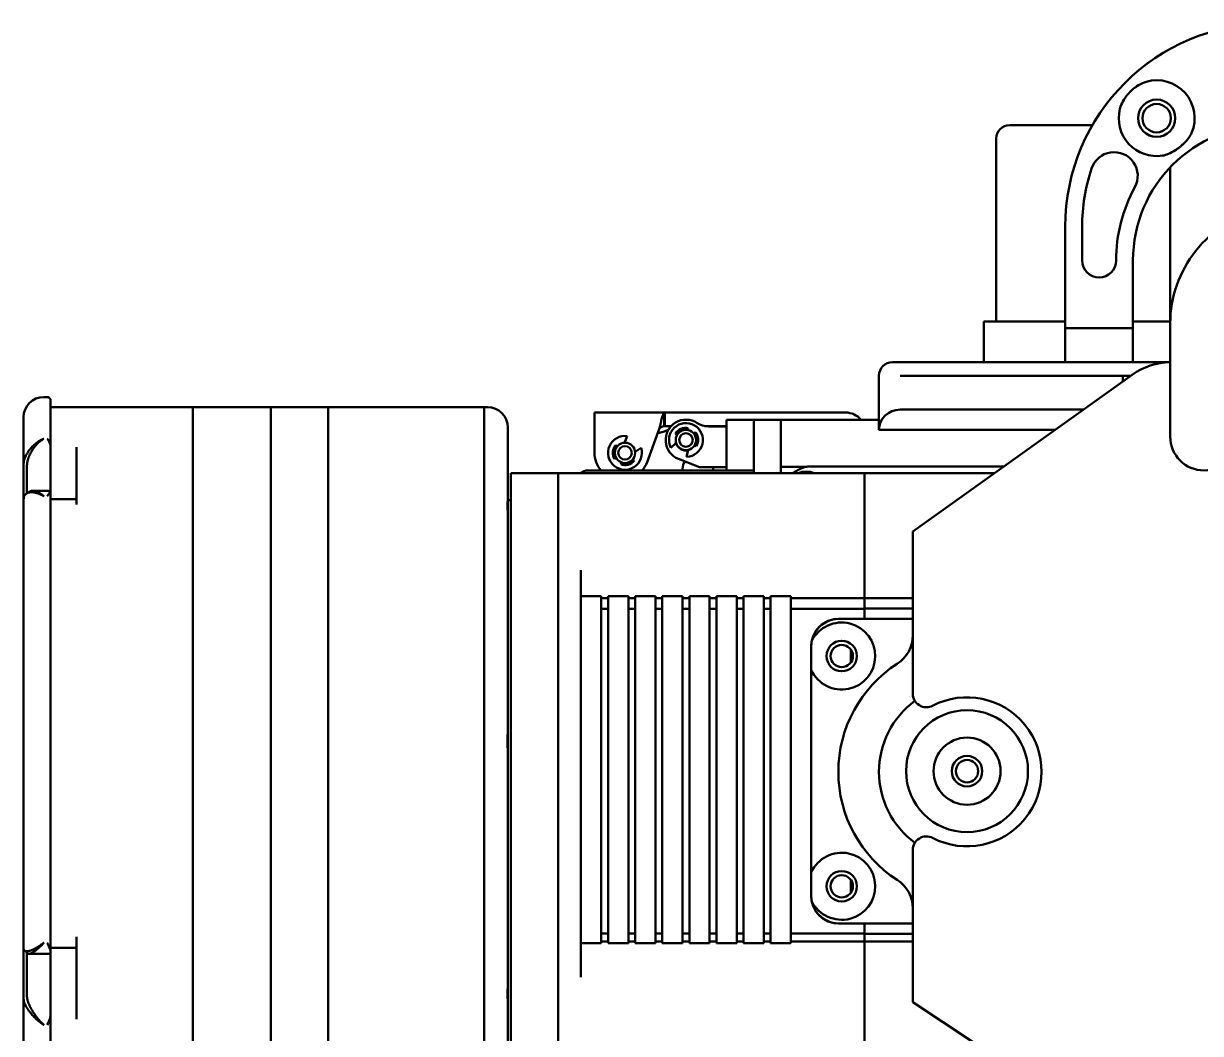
# Model space of a CAD drawing. Header units: millimetres. Extents: x 36 to 3196, y 27 to 5967.
# Drawn here: x 519 to 692.8, y 2383.1 to 2532.2 of the extents above; entities that cross this region are included whole.
import ezdxf

# ---------------------------------------------------------------- set-up
doc = ezdxf.new("R2010")
doc.units = ezdxf.units.MM
doc.layers.add('외형선(ISO)', color=7, linetype='Continuous', lineweight=50)

msp = doc.modelspace()

# ---------------------------------------------------------------- linework, layer by layer
at = {"layer": '외형선(ISO)'}
for p, q in [((667.008, 2517.2438), (664.6457, 2517.2438)), ((667.008, 2517.2438), (676.865, 2517.2438)), ((662.6457, 2488.2438), (662.6457, 2515.2438)), ((688.3457, 2488.2438), (688.3457, 2511.0188)), ((672.8457, 2487.2438), (672.8457, 2502.2438)), ((675.3457, 2502.2438), (675.3457, 2497.2438)), ((682.8457, 2497.2438), (682.8457, 2487.2438)), ((666.4438, 2488.2438), (660.8457, 2488.2438)), ((660.8457, 2482.2438), (660.8457, 2488.2438)), ((669.9079, 2488.2438), (666.4438, 2488.2438)), ((672.8457, 2488.2438), (669.9079, 2488.2438)), ((672.8457, 2482.2438), (672.8457, 2487.2438)), ((672.8457, 2487.2438), (673.8457, 2487.2438)), ((681.8457, 2487.2438), (673.8457, 2487.2438)), ((681.8457, 2487.2438), (682.8457, 2487.2438)), ((685.495, 2488.2438), (682.8457, 2488.2438)), ((682.8457, 2487.2438), (682.8457, 2482.2438)), ((688.3474, 2488.2438), (685.495, 2488.2438)), ((688.3457, 2476.5379), (688.3457, 2488.0085)), ((647.3457, 2482.2438), (677.0232, 2482.2438)), ((677.0232, 2482.2438), (686.7675, 2482.2438)), ((686.7675, 2482.2438), (688.3457, 2482.2438)), ((645.3457, 2480.2438), (645.3457, 2472.2438)), ((675.6608, 2480.2438), (648.493, 2480.2438)), ((682.738, 2480.3811), (650.3457, 2457.2438)), ((675.6608, 2480.2438), (682.5457, 2480.2438)), ((681.3457, 2479.3867), (681.3457, 2480.2438)), ((522.0457, 2477.0938), (522.5457, 2477.0938)), ((523.0457, 2476.5938), (523.0457, 2469.6933)), ((688.3457, 2476.5379), (688.3457, 2471.2438)), ((544.0457, 2475.5938), (523.0457, 2475.5938)), ((544.0457, 2371.6931), (544.0457, 2475.5938)), ((555.5457, 2475.5938), (544.0457, 2475.5938)), ((544.0457, 2371.6931), (544.0457, 2475.5938)), ((555.5457, 2371.6931), (555.5457, 2475.5938)), ((564.0457, 2475.5938), (555.5457, 2475.5938)), ((555.5457, 2371.6931), (555.5457, 2475.5938)), ((564.0457, 2371.6931), (564.0457, 2475.5938)), ((587.0457, 2475.5938), (564.0457, 2475.5938)), ((564.0457, 2371.6931), (564.0457, 2475.5938)), ((587.0457, 2475.5938), (587.0457, 2368.0938)), ((587.0457, 2475.5938), (587.5457, 2475.5938)), ((587.0457, 2475.5938), (587.0457, 2368.0938)), ((613.7214, 2474.8018), (603.3457, 2474.8018)), ((603.3457, 2474.8018), (603.3457, 2472.5018)), ((613.6241, 2474.7621), (613.6241, 2472.7966)), ((613.7214, 2474.8018), (617.8457, 2474.8018)), ((613.7214, 2473.7003), (613.7214, 2474.8018)), ((617.8457, 2474.8018), (640.4043, 2474.8018)), ((648.572, 2475.2438), (651.2178, 2475.2438)), ((651.2178, 2475.2438), (675.5457, 2475.2438)), ((519.0457, 2474.0938), (519.0457, 2467.0742)), ((613.7214, 2472.8018), (613.7214, 2473.7003)), ((613.7214, 2472.8018), (614.6629, 2472.8018)), ((619.5755, 2472.8018), (622.8457, 2472.8018)), ((620.1623, 2472.7438), (622.8457, 2472.7438)), ((622.8457, 2471.2438), (622.8457, 2473.7438)), ((622.8457, 2473.7438), (626.8457, 2473.7438)), ((626.8457, 2473.7438), (626.8457, 2467.7438)), ((626.8457, 2473.7438), (630.8457, 2473.7438)), ((630.8457, 2466.7938), (630.8457, 2473.7438)), ((630.8457, 2473.7438), (635.8457, 2473.7438)), ((645.3457, 2473.7438), (635.8457, 2473.7438)), ((590.5457, 2472.5938), (590.5457, 2461.7918)), ((603.3457, 2472.5018), (603.3457, 2468.8438)), ((607.7666, 2470.3417), (608.1798, 2471.3214)), ((611.0983, 2467.4588), (612.9596, 2472.5018)), ((615.5483, 2471.4966), (615.2888, 2471.6472)), ((617.1784, 2472.5128), (617.0965, 2472.2227)), ((618.0052, 2471.6955), (618.2164, 2471.9106)), ((622.8457, 2471.2438), (622.8457, 2466.2438)), ((645.3457, 2472.2438), (671.3457, 2472.2438)), ((523.0457, 2469.6933), (523.0457, 2466.553)), ((526.8457, 2461.2), (526.8457, 2469.7048)), ((606.4702, 2470.0048), (606.6994, 2469.8113)), ((610.232, 2469.5893), (609.3356, 2469.0175)), ((614.626, 2469.5937), (615.4089, 2470.313)), ((617.1848, 2469.2826), (616.9488, 2468.2459)), ((618.4026, 2469.8405), (618.1431, 2469.991)), ((606.5381, 2468.1089), (606.2926, 2467.9339)), ((608.992, 2467.8763), (609.2213, 2467.6828)), ((615.7557, 2467.9488), (618.8457, 2466.7438)), ((626.8457, 2467.7438), (626.8457, 2465.8438)), ((519.0457, 2467.0742), (519.0457, 2466.8398)), ((519.0457, 2466.8398), (519.0457, 2464.5634)), ((519.5457, 2466.8343), (519.5457, 2466.553)), ((519.5457, 2464.2766), (519.5457, 2466.553)), ((523.0457, 2466.553), (523.0457, 2464.2766)), ((590.9957, 2465.8438), (590.9957, 2446.2212)), ((590.9957, 2465.8438), (597.9957, 2465.8438)), ((597.9957, 2465.8438), (597.9957, 2446.2212)), ((597.9957, 2465.8438), (643.1957, 2465.8438)), ((597.9957, 2446.2212), (597.9957, 2465.8438)), ((626.8457, 2466.2438), (602.3457, 2466.2438)), ((607.2096, 2467.1599), (607.3409, 2467.4313)), ((616.3457, 2466.2438), (616.3457, 2466.5012)), ((618.8457, 2466.7438), (622.8457, 2466.7438)), ((620.8457, 2466.2438), (620.8457, 2466.7438)), ((630.8457, 2466.7938), (630.8457, 2465.8438)), ((634.737, 2466.7938), (630.8457, 2466.7938)), ((663.7857, 2466.8438), (635.3675, 2466.8438)), ((643.1957, 2465.8438), (643.1957, 2451.5105)), ((643.1957, 2465.8438), (662.3857, 2465.8438)), ((643.1957, 2451.5105), (643.1957, 2465.8438)), ((519.0457, 2464.5634), (519.0457, 2461.8946)), ((519.5457, 2464.2766), (519.5457, 2462.8719)), ((523.0457, 2464.2766), (523.0457, 2465.3127)), ((523.0457, 2463.2436), (523.0457, 2464.2766)), ((523.0457, 2464.2766), (523.0457, 2463.2436)), ((519.4995, 2462.8416), (519.9234, 2463.1193)), ((520.3796, 2463.2436), (523.0457, 2463.2436)), ((523.0457, 2463.2436), (523.0457, 2463.2126)), ((523.0457, 2463.2126), (523.0457, 2395.2358)), ((519.0457, 2461.8946), (519.0457, 2395.6852)), ((523.0457, 2462.0034), (526.8457, 2462.0034)), ((590.5457, 2461.8438), (590.9957, 2461.8438)), ((590.5457, 2461.7918), (590.5457, 2459.6057)), ((590.5457, 2459.6057), (590.5457, 2427.9585)), ((650.3457, 2454.786), (650.3457, 2457.2438)), ((650.3457, 2454.786), (650.3457, 2433.2764)), ((601.3457, 2451.5105), (601.3457, 2447.6658)), ((643.1957, 2451.5105), (643.1957, 2447.3896)), ((643.1957, 2447.3957), (643.1957, 2451.5105)), ((601.3457, 2431.1712), (601.3457, 2447.6658)), ((604.3457, 2447.6658), (601.3457, 2447.6658)), ((604.3457, 2447.6658), (604.3457, 2447.3957)), ((605.3457, 2447.3957), (604.3457, 2447.3957)), ((604.3457, 2447.3957), (604.3457, 2445.8388)), ((605.3457, 2447.3957), (605.3457, 2447.6658)), ((608.3457, 2447.6658), (605.3457, 2447.6658)), ((605.3457, 2445.8388), (605.3457, 2447.3957)), ((608.3457, 2447.6658), (608.3457, 2447.3957)), ((609.3457, 2447.3957), (608.3457, 2447.3957)), ((608.3457, 2447.3957), (608.3457, 2445.8388)), ((609.3457, 2447.3957), (609.3457, 2447.6658)), ((612.3457, 2447.6658), (609.3457, 2447.6658)), ((609.3457, 2445.8388), (609.3457, 2447.3957)), ((612.3457, 2447.6658), (612.3457, 2447.3957)), ((613.3457, 2447.3957), (612.3457, 2447.3957)), ((612.3457, 2447.3957), (612.3457, 2445.8388)), ((613.3457, 2447.3957), (613.3457, 2447.6658)), ((616.3457, 2447.6658), (613.3457, 2447.6658)), ((613.3457, 2445.8388), (613.3457, 2447.3957)), ((616.3457, 2447.6658), (616.3457, 2447.3957)), ((617.3457, 2447.3957), (616.3457, 2447.3957)), ((616.3457, 2447.3957), (616.3457, 2445.8388)), ((617.3457, 2447.3957), (617.3457, 2447.6658)), ((620.3457, 2447.6658), (617.3457, 2447.6658)), ((617.3457, 2445.8388), (617.3457, 2447.3957)), ((620.3457, 2447.6658), (620.3457, 2447.3957)), ((621.3457, 2447.3957), (620.3457, 2447.3957)), ((620.3457, 2447.3957), (620.3457, 2445.8388)), ((621.3457, 2447.3957), (621.3457, 2447.6658)), ((624.3457, 2447.6658), (621.3457, 2447.6658)), ((621.3457, 2445.8388), (621.3457, 2447.3957)), ((624.3457, 2447.6658), (624.3457, 2447.3957)), ((625.3457, 2447.3957), (624.3457, 2447.3957)), ((624.3457, 2447.3957), (624.3457, 2445.8388)), ((625.3457, 2447.3957), (625.3457, 2447.6658)), ((628.3457, 2447.6658), (625.3457, 2447.6658)), ((625.3457, 2445.8388), (625.3457, 2447.3957)), ((628.3457, 2447.6658), (628.3457, 2447.3957)), ((628.3457, 2447.3957), (628.3457, 2445.8388)), ((629.3457, 2447.3957), (628.3457, 2447.3957)), ((629.3457, 2447.3957), (629.3457, 2447.6658)), ((632.3457, 2447.6658), (629.3457, 2447.6658)), ((629.3457, 2445.8388), (629.3457, 2447.3957)), ((632.3457, 2447.6658), (632.3457, 2447.3957)), ((632.3457, 2447.3957), (632.3457, 2445.8388)), ((643.1957, 2447.3957), (632.3457, 2447.3957)), ((643.1957, 2447.3896), (643.1957, 2445.8438)), ((643.1957, 2447.3896), (650.3457, 2447.3896)), ((590.9957, 2446.2212), (590.9957, 2435.6472)), ((597.9957, 2446.2212), (597.9957, 2435.6472)), ((597.9957, 2435.6472), (597.9957, 2446.2212)), ((605.3457, 2445.8388), (604.3457, 2445.8388)), ((604.3457, 2445.8388), (604.3457, 2397.8488)), ((605.3457, 2397.8488), (605.3457, 2445.8388)), ((609.3457, 2445.8388), (608.3457, 2445.8388)), ((608.3457, 2445.8388), (608.3457, 2397.8488)), ((609.3457, 2397.8488), (609.3457, 2445.8388)), ((613.3457, 2445.8388), (612.3457, 2445.8388)), ((612.3457, 2445.8388), (612.3457, 2397.8488)), ((613.3457, 2397.8488), (613.3457, 2445.8388)), ((617.3457, 2445.8388), (616.3457, 2445.8388)), ((616.3457, 2445.8388), (616.3457, 2397.8488)), ((617.3457, 2397.8488), (617.3457, 2445.8388)), ((621.3457, 2445.8388), (620.3457, 2445.8388)), ((620.3457, 2445.8388), (620.3457, 2397.8488)), ((621.3457, 2397.8488), (621.3457, 2445.8388)), ((625.3457, 2445.8388), (624.3457, 2445.8388)), ((624.3457, 2445.8388), (624.3457, 2397.8488)), ((625.3457, 2397.8488), (625.3457, 2445.8388)), ((628.3457, 2445.8388), (628.3457, 2397.8488)), ((629.3457, 2445.8388), (628.3457, 2445.8388)), ((629.3457, 2397.8488), (629.3457, 2445.8388)), ((632.3457, 2445.8388), (632.3457, 2397.8488)), ((643.1957, 2445.8388), (632.3457, 2445.8388)), ((650.3457, 2445.8438), (643.1957, 2445.8438)), ((643.1957, 2445.8438), (643.1957, 2444.3438)), ((643.1957, 2444.3438), (643.1957, 2445.8388)), ((639.3457, 2444.3438), (639.4457, 2444.3438)), ((650.3457, 2444.3438), (639.4457, 2444.3438)), ((635.3457, 2440.2438), (635.3457, 2440.3438)), ((641.1957, 2439.7925), (641.1957, 2437.8951)), ((635.3457, 2436.7817), (635.3457, 2406.906)), ((590.9957, 2435.6472), (590.9957, 2405.6274)), ((597.9957, 2435.6472), (597.9957, 2405.6274)), ((597.9957, 2405.6274), (597.9957, 2435.6472)), ((601.3457, 2412.5164), (601.3457, 2431.1712)), ((590.5457, 2427.9585), (590.5457, 2424.5705)), ((590.5457, 2424.5705), (590.5457, 2390.5433)), ((601.3457, 2396.4466), (601.3457, 2412.5164)), ((650.3457, 2410.2112), (650.3457, 2390.1425)), ((590.9957, 2405.6274), (590.9957, 2394.4343)), ((597.9957, 2405.6274), (597.9957, 2394.4343)), ((597.9957, 2394.4343), (597.9957, 2405.6274)), ((641.1957, 2405.7925), (641.1957, 2403.8951)), ((635.3457, 2403.3438), (635.3457, 2403.4438)), ((639.4457, 2399.3438), (639.3457, 2399.3438)), ((639.4457, 2399.3438), (650.3457, 2399.3438)), ((643.1957, 2399.3438), (643.1957, 2397.8438)), ((643.1957, 2397.8488), (643.1957, 2399.3438)), ((526.8457, 2385.2357), (526.8457, 2397.3818)), ((601.3457, 2396.4466), (601.3457, 2391.407)), ((601.3457, 2396.4466), (604.3457, 2396.4466)), ((605.3457, 2397.8488), (604.3457, 2397.8488)), ((604.3457, 2396.7091), (604.3457, 2397.8488)), ((605.3457, 2396.7091), (604.3457, 2396.7091)), ((604.3457, 2396.7091), (604.3457, 2396.4466)), ((605.3457, 2397.8488), (605.3457, 2396.7091)), ((605.3457, 2396.4466), (605.3457, 2396.7091)), ((605.3457, 2396.4466), (608.3457, 2396.4466)), ((609.3457, 2397.8488), (608.3457, 2397.8488)), ((608.3457, 2396.7091), (608.3457, 2397.8488)), ((609.3457, 2396.7091), (608.3457, 2396.7091)), ((608.3457, 2396.7091), (608.3457, 2396.4466)), ((609.3457, 2397.8488), (609.3457, 2396.7091)), ((609.3457, 2396.4466), (609.3457, 2396.7091)), ((609.3457, 2396.4466), (612.3457, 2396.4466)), ((613.3457, 2397.8488), (612.3457, 2397.8488)), ((612.3457, 2396.7091), (612.3457, 2397.8488)), ((613.3457, 2396.7091), (612.3457, 2396.7091)), ((612.3457, 2396.7091), (612.3457, 2396.4466)), ((613.3457, 2397.8488), (613.3457, 2396.7091)), ((613.3457, 2396.4466), (613.3457, 2396.7091)), ((613.3457, 2396.4466), (616.3457, 2396.4466)), ((617.3457, 2397.8488), (616.3457, 2397.8488)), ((616.3457, 2396.7091), (616.3457, 2397.8488)), ((617.3457, 2396.7091), (616.3457, 2396.7091)), ((616.3457, 2396.7091), (616.3457, 2396.4466)), ((617.3457, 2397.8488), (617.3457, 2396.7091)), ((617.3457, 2396.4466), (617.3457, 2396.7091)), ((617.3457, 2396.4466), (620.3457, 2396.4466)), ((621.3457, 2397.8488), (620.3457, 2397.8488)), ((620.3457, 2396.7091), (620.3457, 2397.8488)), ((621.3457, 2396.7091), (620.3457, 2396.7091)), ((620.3457, 2396.7091), (620.3457, 2396.4466)), ((621.3457, 2397.8488), (621.3457, 2396.7091)), ((621.3457, 2396.4466), (621.3457, 2396.7091)), ((621.3457, 2396.4466), (624.3457, 2396.4466)), ((625.3457, 2397.8488), (624.3457, 2397.8488)), ((624.3457, 2396.7091), (624.3457, 2397.8488)), ((625.3457, 2396.7091), (624.3457, 2396.7091)), ((624.3457, 2396.7091), (624.3457, 2396.4466)), ((625.3457, 2397.8488), (625.3457, 2396.7091)), ((625.3457, 2396.4466), (625.3457, 2396.7091)), ((625.3457, 2396.4466), (628.3457, 2396.4466)), ((629.3457, 2397.8488), (628.3457, 2397.8488)), ((628.3457, 2396.7091), (628.3457, 2397.8488)), ((629.3457, 2396.7091), (628.3457, 2396.7091)), ((628.3457, 2396.7091), (628.3457, 2396.4466)), ((629.3457, 2397.8488), (629.3457, 2396.7091)), ((629.3457, 2396.4466), (629.3457, 2396.7091)), ((629.3457, 2396.4466), (632.3457, 2396.4466)), ((643.1957, 2397.8488), (632.3457, 2397.8488)), ((632.3457, 2396.7091), (632.3457, 2397.8488)), ((643.1957, 2396.7091), (632.3457, 2396.7091)), ((632.3457, 2396.7091), (632.3457, 2396.4466)), ((650.3457, 2397.8438), (643.1957, 2397.8438)), ((643.1957, 2396.7106), (643.1957, 2397.8438)), ((643.1957, 2396.7106), (650.3457, 2396.7106)), ((643.1957, 2396.7106), (643.1957, 2391.407)), ((643.1957, 2391.407), (643.1957, 2396.7091)), ((519.0457, 2395.6852), (519.0457, 2390.0524)), ((519.5457, 2395.0352), (519.5457, 2390.462)), ((519.8487, 2394.8787), (523.0457, 2394.8787)), ((523.0457, 2395.7471), (526.8457, 2395.7471)), ((523.0457, 2395.2358), (523.0457, 2394.8787)), ((523.0457, 2390.462), (523.0457, 2394.8787)), ((523.0457, 2394.8787), (523.0457, 2390.462)), ((590.9957, 2394.4343), (590.9957, 2375.3438)), ((597.9957, 2394.4343), (597.9957, 2375.3438)), ((597.9957, 2375.3438), (597.9957, 2394.4343)), ((643.1957, 2391.407), (643.1957, 2375.3438)), ((643.1957, 2375.3438), (643.1957, 2391.407)), ((519.0457, 2390.0524), (519.0457, 2388.4584)), ((519.5457, 2388.868), (519.5457, 2390.462)), ((523.0457, 2389.7364), (523.0457, 2390.462)), ((523.0457, 2390.462), (523.0457, 2388.868)), ((590.5457, 2390.5433), (590.5457, 2387.938)), ((650.3457, 2387.7438), (650.3457, 2390.1425)), ((519.0457, 2388.4584), (519.0457, 2388.2879)), ((519.0457, 2388.2879), (519.0457, 2369.5938)), ((519.5457, 2388.868), (519.5457, 2388.6634)), ((523.0457, 2388.868), (523.0457, 2385.9804)), ((590.5457, 2387.938), (590.5457, 2371.4635)), ((650.3457, 2387.7438), (684.8355, 2364.906)), ((523.0457, 2385.9804), (523.0457, 2367.0938))]:
    msp.add_line(p, q, dxfattribs=at)
for centre, radius in [((686.3457, 2518.2672), 2.75), ((686.3457, 2518.2672), 2.1), ((616.8457, 2470.7438), 1.5), ((616.8457, 2470.7438), 1), ((607.8457, 2468.8438), 1.5), ((607.8457, 2468.8438), 1), ((639.8457, 2438.8438), 2.25), ((639.8457, 2438.8438), 1.65), ((658.3457, 2421.8438), 9), ((658.3457, 2421.8438), 4.95), ((658.3457, 2421.8438), 2.25), ((658.3457, 2421.8438), 1.65), ((639.8457, 2404.8438), 2.25), ((639.8457, 2404.8438), 1.65)]:
    msp.add_circle(centre, radius, dxfattribs=at)
for centre, radius, start, end in [((702.8457, 2502.2438), 30, 90, 180), ((686.3457, 2518.2672), 5.6, 337.204499, 106.085927), ((686.3457, 2518.2672), 5.6, 165.593112, 279.047912), ((664.6457, 2515.2438), 2, 90, 180), ((702.8457, 2497.2438), 20, 90, 180), ((680.0477, 2509.7438), 3.5, 331.264346, 161.790043), ((702.8457, 2502.2438), 27.5, 161.790043, 180), ((702.8457, 2497.2438), 22.5, 151.264346, 180), ((677.8457, 2497.2438), 2.5, 180, 0), ((647.3457, 2480.2438), 2, 90, 180), ((688.5504, 2472.2438), 10, 91.172643, 125.537678), ((522.0457, 2474.0938), 3, 90, 180), ((522.5457, 2476.5938), 0.5, 0, 90), ((587.5457, 2472.5938), 3, 0, 90), ((640.4043, 2471.8018), 3, 40.34173, 90), ((616.8457, 2470.7438), 3, 56.44269, 248.695466), ((616.8457, 2470.7438), 2.5, 272.362935, 207.390398), ((620.1623, 2475.7438), 3, 236.44269, 270), ((607.8457, 2468.8438), 2.5, 82.321188, 17.348651), ((610.5209, 2481.5256), 10, 282.509538, 291.890421), ((616.8457, 2470.7438), 1.8, 79.347887, 149.876666), ((616.8457, 2470.7438), 1.55, 80.176663, 149.876666), ((616.8457, 2470.7438), 1.55, 329.876666, 39.576669), ((616.8457, 2470.7438), 1.8, 329.876666, 40.405446), ((693.3457, 2471.2438), 5, 180, 0), ((607.8457, 2468.8438), 1.8, 139.834919, 210.363699), ((616.8457, 2470.7438), 1.55, 197.583337, 282.169995), ((607.3457, 2468.8438), 4, 180, 220.541602), ((607.8457, 2468.8438), 1.8, 249.30614, 319.834919), ((607.3457, 2468.8438), 4, 319.458398, 339.740947), ((618.3457, 2466.5012), 2, 146.932643, 180), ((602.3457, 2464.7438), 1.5, 90, 132.833428), ((658.3457, 2421.8438), 51, 119.268238, 120.373786), ((634.5957, 2462.98), 3.1, 67.488738, 112.511262), ((635.3675, 2462.8438), 4, 90, 119.268238), ((639.3457, 2440.3438), 4, 90, 180), ((639.8457, 2438.8438), 4.95, 204.619977, 153.044479), ((639.4457, 2440.2438), 4.1, 90, 168.122974), ((645.3457, 2441.9181), 5, 302.797168, 0), ((658.3457, 2421.7438), 19, 122.797168, 237.202832), ((652.3457, 2433.2764), 2, 180, 297.486426), ((658.3457, 2421.7438), 11, 242.513574, 117.486426), ((658.3457, 2421.7438), 13, 126.309878, 233.690122), ((652.3457, 2410.2112), 2, 62.513574, 180), ((639.8457, 2404.8438), 4.95, 206.955521, 155.380023), ((645.3457, 2401.5696), 5, 0, 57.202832), ((639.3457, 2403.3438), 4, 180, 270), ((639.4457, 2403.4438), 4.1, 191.877026, 270)]:
    msp.add_arc(centre, radius, start, end, dxfattribs=at)
msp.add_ellipse((648.5699, 2472.2438), major_axis=(3.2242, 0), ratio=0.93046217, start_param=1.59466139, end_param=3.14159265, dxfattribs=at)
for points, knots in [([(684.7941, 2523.648), (684.4296, 2523.5429), (684.0364, 2523.37), (683.3698, 2522.9641), (683.1142, 2522.7787), (682.7756, 2522.4941), (682.6796, 2522.4085), (682.5238, 2522.2613), (682.4626, 2522.2012), (682.3953, 2522.1325), (682.388, 2522.1251), (682.3808, 2522.1176), (682.3225, 2522.0576), (682.2653, 2521.9965), (682.1297, 2521.8459), (682.0524, 2521.7554), (681.799, 2521.4419), (681.634, 2521.2085), (681.2973, 2520.652), (681.1343, 2520.3171), (680.9792, 2519.8664), (680.9479, 2519.7622), (680.9218, 2519.6605)], [2.160294275, 2.160294275, 2.160294275, 2.160294275, 2.301452818, 2.301452818, 2.395867445, 2.395867445, 2.434481865, 2.434481865, 2.460230842, 2.460230842, 2.463338228, 2.463338228, 2.463338228, 2.48843637, 2.48843637, 2.524054029, 2.524054029, 2.609134129, 2.609134129, 2.718925373, 2.718925373, 2.752877934, 2.752877934, 2.752877934, 2.752877934]), ([(687.2264, 2512.7369), (687.4939, 2512.7795), (687.7827, 2512.8655), (688.4167, 2513.1304), (688.7634, 2513.3162), (689.231, 2513.6207), (689.3433, 2513.698), (689.52, 2513.826), (689.5857, 2513.8751), (689.7075, 2513.9689), (689.7638, 2514.0134), (689.8886, 2514.1146), (689.9569, 2514.1717), (690.1501, 2514.3386), (690.2727, 2514.4511), (690.6279, 2514.7989), (690.8511, 2515.0475), (691.2471, 2515.5802), (691.4022, 2515.8449), (691.5083, 2516.0976)], [0.498211464, 0.498211464, 0.498211464, 0.498211464, 0.605128071, 0.605128071, 0.721520675, 0.721520675, 0.759143634, 0.759143634, 0.781861943, 0.781861943, 0.801793626, 0.801793626, 0.82660251, 0.82660251, 0.873118135, 0.873118135, 0.96624478, 0.96624478, 1.062617087, 1.062617087, 1.062617087, 1.062617087]), ([(688.3457, 2488.0085), (688.3457, 2489.9075), (688.6741, 2491.8054), (689.9471, 2495.4187), (690.8991, 2497.1299), (693.3307, 2500.2182), (694.8228, 2501.5852), (698.1601, 2503.8212), (700.005, 2504.6909), (703.8765, 2505.8812), (705.9032, 2506.2021), (708.0723, 2506.2425), (708.209, 2506.2438), (708.3457, 2506.2438)], [3.14159265, 3.14159265, 3.14159265, 3.14159265, 3.44299174, 3.44299174, 3.74878345, 3.74878345, 4.06294272, 4.06294272, 4.37710199, 4.37710199, 4.69126125, 4.69126125, 4.71238898, 4.71238898, 4.71238898, 4.71238898]), ([(613.6241, 2474.7621), (613.5687, 2474.713), (613.5134, 2474.6183), (613.4026, 2474.349), (613.3472, 2474.1744), (613.2365, 2473.7658), (613.1811, 2473.5319), (613.0704, 2473.0326), (613.015, 2472.7672), (612.9596, 2472.5018)], [0, 0, 0, 0, 0.25, 0.25, 0.5, 0.5, 0.75, 0.75, 1, 1, 1, 1]), ([(613.7214, 2474.8018), (613.7051, 2474.8018), (613.689, 2474.7984), (613.6565, 2474.7852), (613.6404, 2474.7753), (613.6241, 2474.7621)], [-0.0439714955, -0.0439714955, -0.0439714955, -0.0439714955, -0.0219857478, -0.0219857478, 0, 0, 0, 0]), ([(613.6241, 2472.7966), (613.5825, 2472.7918), (613.5411, 2472.7837), (613.4579, 2472.7613), (613.4165, 2472.7471), (613.3472, 2472.719), (613.3196, 2472.7066), (613.2642, 2472.68), (613.2365, 2472.6657), (613.1672, 2472.6281), (613.1258, 2472.6039), (613.0426, 2472.5537), (613.0012, 2472.5278), (612.9596, 2472.5018)], [-0.0784586426, -0.0784586426, -0.0784586426, -0.0784586426, -0.0637445786, -0.0637445786, -0.0490308899, -0.0490308899, -0.0392293308, -0.0392293308, -0.0294277704, -0.0294277704, -0.0147140729, -0.0147140729, 0, 0, 0, 0]), ([(522.0457, 2470.9395), (522.0353, 2470.9354), (522.0246, 2470.9312), (522.0141, 2470.9269), (522.0035, 2470.9226), (521.9929, 2470.9183), (521.9824, 2470.9139), (521.9612, 2470.9051), (521.9401, 2470.8962), (521.919, 2470.887), (521.8769, 2470.8688), (521.8348, 2470.8497), (521.7928, 2470.8298), (521.7088, 2470.7901), (521.6251, 2470.7472), (521.5417, 2470.7012), (521.4584, 2470.6553), (521.3754, 2470.6061), (521.2926, 2470.5538), (521.2513, 2470.5276), (521.21, 2470.5006), (521.1688, 2470.4728), (521.1276, 2470.445), (521.0865, 2470.4163), (521.0455, 2470.3868), (521.0044, 2470.3573), (520.9635, 2470.327), (520.9229, 2470.296), (520.8824, 2470.265), (520.8421, 2470.2333), (520.8021, 2470.2008), (520.722, 2470.136), (520.6432, 2470.0682), (520.5655, 2469.9974), (520.4878, 2469.9266), (520.4113, 2469.8528), (520.336, 2469.7757), (520.2608, 2469.6986), (520.1868, 2469.6183), (520.1143, 2469.5345), (520.078, 2469.4926), (520.042, 2469.4497), (520.0065, 2469.406), (519.971, 2469.3622), (519.9361, 2469.3179), (519.9019, 2469.273), (519.8677, 2469.228), (519.8342, 2469.1824), (519.8013, 2469.1361), (519.7684, 2469.0898), (519.7362, 2469.0428), (519.7047, 2468.9951), (519.6732, 2468.9474), (519.6425, 2468.899), (519.6124, 2468.8499), (519.5824, 2468.8007), (519.5531, 2468.7509), (519.5246, 2468.7002), (519.4962, 2468.6495), (519.4685, 2468.598), (519.4417, 2468.5456), (519.4149, 2468.4933), (519.3891, 2468.4403), (519.3645, 2468.3872), (519.34, 2468.334), (519.3166, 2468.2804), (519.2945, 2468.2264), (519.2723, 2468.1725), (519.2514, 2468.1181), (519.2318, 2468.0634), (519.2122, 2468.0086), (519.1939, 2467.9535), (519.177, 2467.8979), (519.16, 2467.8424), (519.1444, 2467.7861), (519.1306, 2467.7303), (519.1167, 2467.6745), (519.1045, 2467.6189), (519.094, 2467.5637), (519.0834, 2467.5084), (519.0746, 2467.4535), (519.0674, 2467.3988), (519.0532, 2467.2894), (519.0457, 2467.1812), (519.0457, 2467.0742)], [-1, -1, -1, -1, -0.9921875, -0.9921875, -0.9921875, -0.984375, -0.984375, -0.984375, -0.96875, -0.96875, -0.96875, -0.9375, -0.9375, -0.9375, -0.875, -0.875, -0.875, -0.8125, -0.8125, -0.8125, -0.78125, -0.78125, -0.78125, -0.75, -0.75, -0.75, -0.71875, -0.71875, -0.71875, -0.6875, -0.6875, -0.6875, -0.625, -0.625, -0.625, -0.5625, -0.5625, -0.5625, -0.5, -0.5, -0.5, -0.46875, -0.46875, -0.46875, -0.4375, -0.4375, -0.4375, -0.40625, -0.40625, -0.40625, -0.375, -0.375, -0.375, -0.34375, -0.34375, -0.34375, -0.3125, -0.3125, -0.3125, -0.28125, -0.28125, -0.28125, -0.25, -0.25, -0.25, -0.21875, -0.21875, -0.21875, -0.1875, -0.1875, -0.1875, -0.15625, -0.15625, -0.15625, -0.125, -0.125, -0.125, -0.09375, -0.09375, -0.09375, -0.0625, -0.0625, -0.0625, 0, 0, 0, 0]), ([(519.5457, 2466.8343), (519.5457, 2466.9416), (519.5519, 2467.0506), (519.5638, 2467.1614), (519.5698, 2467.2168), (519.5771, 2467.2726), (519.5859, 2467.3288), (519.5947, 2467.3851), (519.6049, 2467.4417), (519.6164, 2467.4988), (519.628, 2467.5558), (519.641, 2467.6135), (519.6551, 2467.6706), (519.6692, 2467.7276), (519.6844, 2467.7844), (519.7008, 2467.8409), (519.7171, 2467.8974), (519.7346, 2467.9535), (519.753, 2468.0094), (519.7715, 2468.0652), (519.791, 2468.1208), (519.8114, 2468.1761), (519.8319, 2468.2314), (519.8533, 2468.2865), (519.8757, 2468.3411), (519.898, 2468.3958), (519.9211, 2468.4496), (519.9448, 2468.5026), (519.9685, 2468.5557), (519.9929, 2468.608), (520.018, 2468.6597), (520.043, 2468.7113), (520.0686, 2468.7622), (520.0949, 2468.8125), (520.1211, 2468.8628), (520.148, 2468.9124), (520.1754, 2468.9614), (520.2028, 2469.0104), (520.2307, 2469.0588), (520.2592, 2469.1065), (520.2877, 2469.1543), (520.3168, 2469.2014), (520.3464, 2469.248), (520.376, 2469.2946), (520.4059, 2469.3404), (520.4362, 2469.3853), (520.4966, 2469.4749), (520.5583, 2469.5612), (520.621, 2469.6442), (520.6837, 2469.7272), (520.7474, 2469.8071), (520.8122, 2469.884), (520.8769, 2469.9609), (520.9427, 2470.0349), (521.0093, 2470.106), (521.0427, 2470.1416), (521.0763, 2470.1765), (521.1101, 2470.2106), (521.1439, 2470.2447), (521.178, 2470.2783), (521.2122, 2470.3109), (521.2464, 2470.3436), (521.2806, 2470.3754), (521.315, 2470.4064), (521.3493, 2470.4374), (521.3837, 2470.4675), (521.4182, 2470.4969), (521.4871, 2470.5555), (521.5563, 2470.611), (521.6257, 2470.6633), (521.6952, 2470.7156), (521.7649, 2470.7648), (521.8349, 2470.8108), (521.8699, 2470.8339), (521.905, 2470.8561), (521.9401, 2470.8776), (521.9577, 2470.8883), (521.9753, 2470.8988), (521.9929, 2470.9092), (522.0017, 2470.9143), (522.0105, 2470.9194), (522.0193, 2470.9245), (522.0281, 2470.9296), (522.037, 2470.9346), (522.0457, 2470.9395)], [-1, -1, -1, -1, -0.9375, -0.9375, -0.9375, -0.90625, -0.90625, -0.90625, -0.875, -0.875, -0.875, -0.84375, -0.84375, -0.84375, -0.8125, -0.8125, -0.8125, -0.78125, -0.78125, -0.78125, -0.75, -0.75, -0.75, -0.71875, -0.71875, -0.71875, -0.6875, -0.6875, -0.6875, -0.65625, -0.65625, -0.65625, -0.625, -0.625, -0.625, -0.59375, -0.59375, -0.59375, -0.5625, -0.5625, -0.5625, -0.53125, -0.53125, -0.53125, -0.5, -0.5, -0.5, -0.4375, -0.4375, -0.4375, -0.375, -0.375, -0.375, -0.3125, -0.3125, -0.3125, -0.28125, -0.28125, -0.28125, -0.25, -0.25, -0.25, -0.21875, -0.21875, -0.21875, -0.1875, -0.1875, -0.1875, -0.125, -0.125, -0.125, -0.0625, -0.0625, -0.0625, -0.03125, -0.03125, -0.03125, -0.015625, -0.015625, -0.015625, -0.0078125, -0.0078125, -0.0078125, 0, 0, 0, 0]), ([(523.0457, 2469.6933), (523.0457, 2469.7881), (523.0356, 2469.8872), (522.9807, 2470.1667), (522.9172, 2470.3429), (522.7481, 2470.6769), (522.6482, 2470.8205), (522.5478, 2470.9371), (522.5468, 2470.9383), (522.5457, 2470.9395)], [0.620418883, 0.620418883, 0.620418883, 0.620418883, 0.667518907, 0.667518907, 0.75055806, 0.75055806, 0.83624971, 0.83624971, 0.837158655, 0.837158655, 0.837158655, 0.837158655]), ([(519.0457, 2461.8946), (519.0457, 2461.9867), (519.0532, 2462.0731), (519.0674, 2462.1544), (519.0746, 2462.195), (519.0834, 2462.2344), (519.094, 2462.2724), (519.1045, 2462.3104), (519.1167, 2462.3472), (519.1306, 2462.3827), (519.1444, 2462.4181), (519.16, 2462.4524), (519.177, 2462.4849), (519.1939, 2462.5173), (519.2122, 2462.5482), (519.2318, 2462.5774), (519.2514, 2462.6067), (519.2723, 2462.6344), (519.2945, 2462.6606), (519.3166, 2462.6869), (519.34, 2462.7116), (519.3645, 2462.7349), (519.3891, 2462.7583), (519.4149, 2462.7802), (519.4417, 2462.8007), (519.4685, 2462.8212), (519.4962, 2462.8401), (519.5246, 2462.8576), (519.5531, 2462.875), (519.5824, 2462.8911), (519.6124, 2462.9057), (519.6425, 2462.9204), (519.6732, 2462.9337), (519.7047, 2462.9457), (519.7362, 2462.9577), (519.7684, 2462.9684), (519.8013, 2462.9779), (519.8342, 2462.9874), (519.8677, 2462.9957), (519.9019, 2463.0028), (519.9361, 2463.0099), (519.971, 2463.0158), (520.0065, 2463.0205), (520.042, 2463.0253), (520.078, 2463.0289), (520.1143, 2463.0314), (520.1868, 2463.0363), (520.2608, 2463.0368), (520.336, 2463.0333), (520.4113, 2463.0298), (520.4878, 2463.0223), (520.5655, 2463.0111), (520.6432, 2462.9998), (520.722, 2462.9849), (520.8021, 2462.9663), (520.8421, 2462.9571), (520.8824, 2462.9469), (520.9229, 2462.9359), (520.9635, 2462.9248), (521.0044, 2462.9129), (521.0455, 2462.9002), (521.0865, 2462.8874), (521.1276, 2462.8739), (521.1688, 2462.8595), (521.21, 2462.8452), (521.2513, 2462.8301), (521.2926, 2462.8142), (521.3754, 2462.7824), (521.4584, 2462.7476), (521.5417, 2462.7099), (521.6251, 2462.6722), (521.7088, 2462.6315), (521.7928, 2462.5879), (521.8348, 2462.5661), (521.8769, 2462.5436), (521.919, 2462.5203), (521.9401, 2462.5087), (521.9612, 2462.4969), (521.9824, 2462.4849), (521.9929, 2462.4789), (522.0035, 2462.4728), (522.0141, 2462.4668), (522.0246, 2462.4607), (522.0353, 2462.4545), (522.0457, 2462.4484)], [-1, -1, -1, -1, -0.9375, -0.9375, -0.9375, -0.90625, -0.90625, -0.90625, -0.875, -0.875, -0.875, -0.84375, -0.84375, -0.84375, -0.8125, -0.8125, -0.8125, -0.78125, -0.78125, -0.78125, -0.75, -0.75, -0.75, -0.71875, -0.71875, -0.71875, -0.6875, -0.6875, -0.6875, -0.65625, -0.65625, -0.65625, -0.625, -0.625, -0.625, -0.59375, -0.59375, -0.59375, -0.5625, -0.5625, -0.5625, -0.53125, -0.53125, -0.53125, -0.5, -0.5, -0.5, -0.4375, -0.4375, -0.4375, -0.375, -0.375, -0.375, -0.3125, -0.3125, -0.3125, -0.28125, -0.28125, -0.28125, -0.25, -0.25, -0.25, -0.21875, -0.21875, -0.21875, -0.1875, -0.1875, -0.1875, -0.125, -0.125, -0.125, -0.0625, -0.0625, -0.0625, -0.03125, -0.03125, -0.03125, -0.015625, -0.015625, -0.015625, -0.0078125, -0.0078125, -0.0078125, 0, 0, 0, 0]), ([(522.0457, 2462.4484), (522.037, 2462.4557), (522.0281, 2462.463), (522.0193, 2462.4703), (522.0105, 2462.4775), (522.0017, 2462.4847), (521.9929, 2462.4919), (521.9753, 2462.5062), (521.9577, 2462.5203), (521.9401, 2462.5343), (521.905, 2462.5622), (521.8699, 2462.5893), (521.8349, 2462.6158), (521.7649, 2462.6686), (521.6952, 2462.7184), (521.6257, 2462.7653), (521.5563, 2462.8122), (521.4871, 2462.8561), (521.4182, 2462.8969), (521.3837, 2462.9173), (521.3493, 2462.9369), (521.315, 2462.9557), (521.2806, 2462.9745), (521.2464, 2462.9926), (521.2122, 2463.0098), (521.178, 2463.027), (521.1439, 2463.0434), (521.1101, 2463.0589), (521.0763, 2463.0743), (521.0427, 2463.0889), (521.0093, 2463.1025), (520.9427, 2463.1297), (520.8769, 2463.1532), (520.8122, 2463.1729), (520.7474, 2463.1926), (520.6837, 2463.2084), (520.621, 2463.2201), (520.5583, 2463.2318), (520.4966, 2463.2393), (520.4362, 2463.2422), (520.4059, 2463.2437), (520.376, 2463.244), (520.3464, 2463.2431), (520.3168, 2463.2422), (520.2877, 2463.2401), (520.2592, 2463.2367), (520.2307, 2463.2334), (520.2028, 2463.2288), (520.1754, 2463.2228), (520.148, 2463.2169), (520.1211, 2463.2097), (520.0949, 2463.2012), (520.0686, 2463.1926), (520.043, 2463.1827), (520.018, 2463.1713), (519.9929, 2463.1599), (519.9685, 2463.1471), (519.9448, 2463.1328), (519.9376, 2463.1284), (519.9305, 2463.124), (519.9234, 2463.1193)], [-1, -1, -1, -1, -0.9921875, -0.9921875, -0.9921875, -0.984375, -0.984375, -0.984375, -0.96875, -0.96875, -0.96875, -0.9375, -0.9375, -0.9375, -0.875, -0.875, -0.875, -0.8125, -0.8125, -0.8125, -0.78125, -0.78125, -0.78125, -0.75, -0.75, -0.75, -0.71875, -0.71875, -0.71875, -0.6875, -0.6875, -0.6875, -0.625, -0.625, -0.625, -0.5625, -0.5625, -0.5625, -0.5, -0.5, -0.5, -0.46875, -0.46875, -0.46875, -0.4375, -0.4375, -0.4375, -0.40625, -0.40625, -0.40625, -0.375, -0.375, -0.375, -0.34375, -0.34375, -0.34375, -0.3125, -0.3125, -0.3125, -0.303023022, -0.303023022, -0.303023022, -0.303023022]), ([(523.0457, 2463.2126), (523.0457, 2463.1858), (523.0151, 2463.1386), (522.8649, 2462.9313), (522.7119, 2462.7315), (522.5478, 2462.452), (522.5468, 2462.4502), (522.5457, 2462.4484)], [-0.213745231, -0.213745231, -0.213745231, -0.213745231, -0.132568287, -0.132568287, 0, 0, 0.000856776, 0.000856776, 0.000856776, 0.000856776]), ([(590.5457, 2459.6057), (590.5457, 2459.9214), (590.5305, 2460.2295), (590.5068, 2460.8116), (590.5005, 2461.07), (590.5114, 2461.4906), (590.5292, 2461.6433), (590.5432, 2461.758), (590.5457, 2461.7792), (590.5457, 2461.7918)], [-0.897920286, -0.897920286, -0.897920286, -0.897920286, -0.786696584, -0.786696584, -0.669803818, -0.669803818, -0.548309921, -0.548309921, -0.50547008, -0.50547008, -0.50547008, -0.50547008]), ([(635.4335, 2441.0876), (635.4124, 2440.9865), (635.3948, 2440.8847), (635.3575, 2440.6035), (635.3463, 2440.4233), (635.3457, 2440.2438)], [-0.229841854, -0.229841854, -0.229841854, -0.229841854, -0.1992093279, -0.1992093279, -0.1455497148, -0.1455497148, -0.1455497148, -0.1455497148]), ([(590.5457, 2424.5705), (590.5457, 2424.6937), (590.5428, 2424.8231), (590.5295, 2425.2503), (590.5155, 2425.5589), (590.5026, 2426.1538), (590.5023, 2426.4348), (590.5143, 2427.0137), (590.5279, 2427.3049), (590.5422, 2427.7089), (590.5457, 2427.8377), (590.5457, 2427.9585)], [-0.895644827, -0.895644827, -0.895644827, -0.895644827, -0.848916301, -0.848916301, -0.747481993, -0.747481993, -0.657032159, -0.657032159, -0.556432131, -0.556432131, -0.505511855, -0.505511855, -0.505511855, -0.505511855]), ([(635.3457, 2403.4438), (635.3463, 2403.2644), (635.3575, 2403.0841), (635.3948, 2402.8029), (635.4124, 2402.7011), (635.4335, 2402.6)], [-2.3940476809, -2.3940476809, -2.3940476809, -2.3940476809, -2.3403880678, -2.3403880678, -2.3097555417, -2.3097555417, -2.3097555417, -2.3097555417]), ([(522.0457, 2396.5027), (522.0353, 2396.4947), (522.0246, 2396.4866), (522.0141, 2396.4785), (522.0035, 2396.4705), (521.9929, 2396.4625), (521.9824, 2396.4545), (521.9612, 2396.4386), (521.9401, 2396.4228), (521.919, 2396.4071), (521.8769, 2396.3757), (521.8348, 2396.3447), (521.7928, 2396.3143), (521.7088, 2396.2535), (521.6251, 2396.1946), (521.5417, 2396.1377), (521.4584, 2396.0808), (521.3754, 2396.0259), (521.2926, 2395.973), (521.2513, 2395.9466), (521.21, 2395.9207), (521.1688, 2395.8953), (521.1276, 2395.8699), (521.0865, 2395.8451), (521.0455, 2395.8208), (521.0044, 2395.7965), (520.9635, 2395.7727), (520.9229, 2395.7497), (520.8824, 2395.7267), (520.8421, 2395.7043), (520.8021, 2395.6827), (520.722, 2395.6393), (520.6432, 2395.5987), (520.5655, 2395.561), (520.4878, 2395.5233), (520.4113, 2395.4884), (520.336, 2395.4566), (520.2608, 2395.4249), (520.1868, 2395.3962), (520.1143, 2395.3709), (520.078, 2395.3583), (520.042, 2395.3465), (520.0065, 2395.3357), (519.971, 2395.3248), (519.9361, 2395.315), (519.9019, 2395.3062), (519.8677, 2395.2973), (519.8342, 2395.2895), (519.8013, 2395.2828), (519.7684, 2395.276), (519.7362, 2395.2704), (519.7047, 2395.2658), (519.6732, 2395.2612), (519.6425, 2395.2578), (519.6124, 2395.2555), (519.5824, 2395.2532), (519.5531, 2395.2521), (519.5246, 2395.2522), (519.4962, 2395.2523), (519.4685, 2395.2537), (519.4417, 2395.2565), (519.4149, 2395.2592), (519.3891, 2395.2633), (519.3645, 2395.2688), (519.34, 2395.2742), (519.3166, 2395.2811), (519.2945, 2395.2894), (519.2723, 2395.2976), (519.2514, 2395.3073), (519.2318, 2395.3185), (519.2122, 2395.3297), (519.1939, 2395.3425), (519.177, 2395.3568), (519.16, 2395.3711), (519.1444, 2395.3871), (519.1306, 2395.4046), (519.1167, 2395.422), (519.1045, 2395.4409), (519.094, 2395.4613), (519.0834, 2395.4816), (519.0746, 2395.5035), (519.0674, 2395.5268), (519.0532, 2395.5735), (519.0457, 2395.6262), (519.0457, 2395.6852)], [-1, -1, -1, -1, -0.9921875, -0.9921875, -0.9921875, -0.984375, -0.984375, -0.984375, -0.96875, -0.96875, -0.96875, -0.9375, -0.9375, -0.9375, -0.875, -0.875, -0.875, -0.8125, -0.8125, -0.8125, -0.78125, -0.78125, -0.78125, -0.75, -0.75, -0.75, -0.71875, -0.71875, -0.71875, -0.6875, -0.6875, -0.6875, -0.625, -0.625, -0.625, -0.5625, -0.5625, -0.5625, -0.5, -0.5, -0.5, -0.46875, -0.46875, -0.46875, -0.4375, -0.4375, -0.4375, -0.40625, -0.40625, -0.40625, -0.375, -0.375, -0.375, -0.34375, -0.34375, -0.34375, -0.3125, -0.3125, -0.3125, -0.28125, -0.28125, -0.28125, -0.25, -0.25, -0.25, -0.21875, -0.21875, -0.21875, -0.1875, -0.1875, -0.1875, -0.15625, -0.15625, -0.15625, -0.125, -0.125, -0.125, -0.09375, -0.09375, -0.09375, -0.0625, -0.0625, -0.0625, 0, 0, 0, 0]), ([(519.6508, 2394.9436), (519.6522, 2394.9424), (519.6536, 2394.9411), (519.6551, 2394.9399), (519.6692, 2394.9282), (519.6844, 2394.9183), (519.7008, 2394.9101), (519.7171, 2394.9018), (519.7346, 2394.8953), (519.753, 2394.8903), (519.7715, 2394.8854), (519.791, 2394.8821), (519.8114, 2394.8803), (519.8319, 2394.8785), (519.8533, 2394.8782), (519.8757, 2394.8794), (519.898, 2394.8807), (519.9211, 2394.8834), (519.9448, 2394.8874), (519.9685, 2394.8915), (519.9929, 2394.8969), (520.018, 2394.9036), (520.043, 2394.9103), (520.0686, 2394.9183), (520.0949, 2394.9275), (520.1211, 2394.9366), (520.148, 2394.947), (520.1754, 2394.9586), (520.2028, 2394.9701), (520.2307, 2394.9828), (520.2592, 2394.9966), (520.2877, 2395.0104), (520.3168, 2395.0253), (520.3464, 2395.0413), (520.376, 2395.0573), (520.4059, 2395.0743), (520.4362, 2395.0922), (520.4966, 2395.128), (520.5583, 2395.1674), (520.621, 2395.21), (520.6837, 2395.2527), (520.7474, 2395.2986), (520.8122, 2395.3475), (520.8769, 2395.3964), (520.9427, 2395.4484), (521.0093, 2395.5033), (521.0427, 2395.5307), (521.0763, 2395.5589), (521.1101, 2395.5877), (521.1439, 2395.6166), (521.178, 2395.6462), (521.2122, 2395.6765), (521.2464, 2395.7067), (521.2806, 2395.7374), (521.315, 2395.7688), (521.3493, 2395.8001), (521.3837, 2395.8319), (521.4182, 2395.8643), (521.4871, 2395.9291), (521.5563, 2395.996), (521.6257, 2396.0649), (521.6952, 2396.1338), (521.7649, 2396.2048), (521.8349, 2396.2778), (521.8699, 2396.3142), (521.905, 2396.3513), (521.9401, 2396.3887), (521.9577, 2396.4075), (521.9753, 2396.4264), (521.9929, 2396.4454), (522.0017, 2396.4549), (522.0105, 2396.4644), (522.0193, 2396.474), (522.0281, 2396.4835), (522.037, 2396.4932), (522.0457, 2396.5027)], [-0.8469704, -0.8469704, -0.8469704, -0.8469704, -0.84375, -0.84375, -0.84375, -0.8125, -0.8125, -0.8125, -0.78125, -0.78125, -0.78125, -0.75, -0.75, -0.75, -0.71875, -0.71875, -0.71875, -0.6875, -0.6875, -0.6875, -0.65625, -0.65625, -0.65625, -0.625, -0.625, -0.625, -0.59375, -0.59375, -0.59375, -0.5625, -0.5625, -0.5625, -0.53125, -0.53125, -0.53125, -0.5, -0.5, -0.5, -0.4375, -0.4375, -0.4375, -0.375, -0.375, -0.375, -0.3125, -0.3125, -0.3125, -0.28125, -0.28125, -0.28125, -0.25, -0.25, -0.25, -0.21875, -0.21875, -0.21875, -0.1875, -0.1875, -0.1875, -0.125, -0.125, -0.125, -0.0625, -0.0625, -0.0625, -0.03125, -0.03125, -0.03125, -0.015625, -0.015625, -0.015625, -0.0078125, -0.0078125, -0.0078125, 0, 0, 0, 0]), ([(523.0457, 2395.2358), (523.0457, 2395.2867), (523.0356, 2395.3465), (522.9807, 2395.5412), (522.9172, 2395.6926), (522.7481, 2396.0651), (522.6482, 2396.2735), (522.5478, 2396.498), (522.5468, 2396.5003), (522.5457, 2396.5027)], [0.620418882, 0.620418882, 0.620418882, 0.620418882, 0.667518905, 0.667518905, 0.750558059, 0.750558059, 0.836249708, 0.836249708, 0.837158653, 0.837158653, 0.837158653, 0.837158653]), ([(590.5457, 2387.938), (590.5457, 2388.0254), (590.5305, 2388.1664), (590.5068, 2388.5694), (590.5005, 2388.8283), (590.5114, 2389.4391), (590.5292, 2389.7862), (590.5432, 2390.2815), (590.5457, 2390.4121), (590.5457, 2390.5433)], [-0.897920286, -0.897920286, -0.897920286, -0.897920286, -0.786696584, -0.786696584, -0.669803818, -0.669803818, -0.548309921, -0.548309921, -0.50547008, -0.50547008, -0.50547008, -0.50547008]), ([(519.0457, 2388.2879), (519.0457, 2388.2075), (519.0532, 2388.1239), (519.0674, 2388.0371), (519.0746, 2387.9937), (519.0834, 2387.9495), (519.094, 2387.9046), (519.1045, 2387.8596), (519.1167, 2387.8139), (519.1306, 2387.7674), (519.1444, 2387.7209), (519.16, 2387.6735), (519.177, 2387.6262), (519.1939, 2387.5789), (519.2122, 2387.5314), (519.2318, 2387.4838), (519.2514, 2387.4362), (519.2723, 2387.3884), (519.2945, 2387.3406), (519.3166, 2387.2927), (519.34, 2387.2447), (519.3645, 2387.1966), (519.3891, 2387.1485), (519.4149, 2387.1001), (519.4417, 2387.0518), (519.4685, 2387.0036), (519.4962, 2386.9557), (519.5246, 2386.9081), (519.5531, 2386.8605), (519.5824, 2386.8133), (519.6124, 2386.7663), (519.6425, 2386.7193), (519.6732, 2386.6727), (519.7047, 2386.6263), (519.7362, 2386.5799), (519.7684, 2386.5339), (519.8013, 2386.488), (519.8342, 2386.4422), (519.8677, 2386.3967), (519.9019, 2386.3514), (519.9361, 2386.3061), (519.971, 2386.2611), (520.0065, 2386.2163), (520.042, 2386.1715), (520.078, 2386.1272), (520.1143, 2386.0835), (520.1868, 2385.9961), (520.2608, 2385.9108), (520.336, 2385.8275), (520.4113, 2385.7442), (520.4878, 2385.663), (520.5655, 2385.5835), (520.6432, 2385.5041), (520.722, 2385.4265), (520.8021, 2385.3507), (520.8421, 2385.3128), (520.8824, 2385.2754), (520.9229, 2385.2383), (520.9635, 2385.2013), (521.0044, 2385.1647), (521.0455, 2385.1287), (521.0865, 2385.0927), (521.1276, 2385.0572), (521.1688, 2385.0224), (521.21, 2384.9876), (521.2513, 2384.9534), (521.2926, 2384.9198), (521.3754, 2384.8525), (521.4584, 2384.7875), (521.5417, 2384.7249), (521.6251, 2384.6622), (521.7088, 2384.6018), (521.7928, 2384.5436), (521.8348, 2384.5146), (521.8769, 2384.4861), (521.919, 2384.4581), (521.9401, 2384.4442), (521.9612, 2384.4303), (521.9824, 2384.4167), (521.9929, 2384.4098), (522.0035, 2384.403), (522.0141, 2384.3962), (522.0246, 2384.3895), (522.0353, 2384.3827), (522.0457, 2384.3761)], [-1, -1, -1, -1, -0.9375, -0.9375, -0.9375, -0.90625, -0.90625, -0.90625, -0.875, -0.875, -0.875, -0.84375, -0.84375, -0.84375, -0.8125, -0.8125, -0.8125, -0.78125, -0.78125, -0.78125, -0.75, -0.75, -0.75, -0.71875, -0.71875, -0.71875, -0.6875, -0.6875, -0.6875, -0.65625, -0.65625, -0.65625, -0.625, -0.625, -0.625, -0.59375, -0.59375, -0.59375, -0.5625, -0.5625, -0.5625, -0.53125, -0.53125, -0.53125, -0.5, -0.5, -0.5, -0.4375, -0.4375, -0.4375, -0.375, -0.375, -0.375, -0.3125, -0.3125, -0.3125, -0.28125, -0.28125, -0.28125, -0.25, -0.25, -0.25, -0.21875, -0.21875, -0.21875, -0.1875, -0.1875, -0.1875, -0.125, -0.125, -0.125, -0.0625, -0.0625, -0.0625, -0.03125, -0.03125, -0.03125, -0.015625, -0.015625, -0.015625, -0.0078125, -0.0078125, -0.0078125, 0, 0, 0, 0]), ([(522.0457, 2384.3761), (522.037, 2384.384), (522.0281, 2384.392), (522.0193, 2384.4), (522.0105, 2384.4081), (522.0017, 2384.4161), (521.9929, 2384.4242), (521.9753, 2384.4404), (521.9577, 2384.4568), (521.9401, 2384.4733), (521.905, 2384.5063), (521.8699, 2384.5399), (521.8349, 2384.574), (521.7649, 2384.6422), (521.6952, 2384.7127), (521.6257, 2384.7854), (521.5563, 2384.8581), (521.4871, 2384.9331), (521.4182, 2385.0104), (521.3837, 2385.0491), (521.3493, 2385.0883), (521.315, 2385.1281), (521.2806, 2385.1679), (521.2464, 2385.2084), (521.2122, 2385.2494), (521.178, 2385.2904), (521.1439, 2385.332), (521.1101, 2385.374), (521.0763, 2385.416), (521.0427, 2385.4584), (521.0093, 2385.5012), (520.9427, 2385.5868), (520.8769, 2385.674), (520.8122, 2385.7631), (520.7474, 2385.8521), (520.6837, 2385.9428), (520.621, 2386.0354), (520.5583, 2386.1281), (520.4966, 2386.2226), (520.4362, 2386.3191), (520.4059, 2386.3673), (520.376, 2386.4162), (520.3464, 2386.4654), (520.3168, 2386.5147), (520.2877, 2386.5641), (520.2592, 2386.6137), (520.2307, 2386.6633), (520.2028, 2386.7131), (520.1754, 2386.7631), (520.148, 2386.813), (520.1211, 2386.8632), (520.0949, 2386.9136), (520.0686, 2386.964), (520.043, 2387.0146), (520.018, 2387.0654), (519.9929, 2387.1162), (519.9685, 2387.1672), (519.9448, 2387.2185), (519.9211, 2387.2698), (519.898, 2387.3212), (519.8757, 2387.373), (519.8533, 2387.4248), (519.8319, 2387.4765), (519.8114, 2387.5278), (519.791, 2387.5791), (519.7715, 2387.6302), (519.753, 2387.681), (519.7346, 2387.7318), (519.7171, 2387.7823), (519.7008, 2387.8326), (519.6844, 2387.8828), (519.6692, 2387.9328), (519.6551, 2387.9824), (519.641, 2388.032), (519.628, 2388.0816), (519.6164, 2388.13), (519.6049, 2388.1784), (519.5947, 2388.2258), (519.5859, 2388.2723), (519.5771, 2388.3187), (519.5698, 2388.3642), (519.5638, 2388.4087), (519.5519, 2388.4977), (519.5457, 2388.5826), (519.5457, 2388.6634)], [-1, -1, -1, -1, -0.9921875, -0.9921875, -0.9921875, -0.984375, -0.984375, -0.984375, -0.96875, -0.96875, -0.96875, -0.9375, -0.9375, -0.9375, -0.875, -0.875, -0.875, -0.8125, -0.8125, -0.8125, -0.78125, -0.78125, -0.78125, -0.75, -0.75, -0.75, -0.71875, -0.71875, -0.71875, -0.6875, -0.6875, -0.6875, -0.625, -0.625, -0.625, -0.5625, -0.5625, -0.5625, -0.5, -0.5, -0.5, -0.46875, -0.46875, -0.46875, -0.4375, -0.4375, -0.4375, -0.40625, -0.40625, -0.40625, -0.375, -0.375, -0.375, -0.34375, -0.34375, -0.34375, -0.3125, -0.3125, -0.3125, -0.28125, -0.28125, -0.28125, -0.25, -0.25, -0.25, -0.21875, -0.21875, -0.21875, -0.1875, -0.1875, -0.1875, -0.15625, -0.15625, -0.15625, -0.125, -0.125, -0.125, -0.09375, -0.09375, -0.09375, -0.0625, -0.0625, -0.0625, 0, 0, 0, 0]), ([(523.0457, 2385.9804), (523.0457, 2385.7952), (523.0151, 2385.5911), (522.8649, 2385.0266), (522.7119, 2384.6845), (522.5478, 2384.38), (522.5468, 2384.3781), (522.5457, 2384.3761)], [-0.213745231, -0.213745231, -0.213745231, -0.213745231, -0.132568287, -0.132568287, 0, 0, 0.000856776, 0.000856776, 0.000856776, 0.000856776])]:
    msp.add_open_spline(points, degree=3, knots=knots, dxfattribs=at)
for points in [[(648.572, 2475.2438), (648.5453, 2475.2438), (648.519, 2475.2435), (648.493, 2475.243)], [(613.7214, 2472.8018), (613.689, 2472.8018), (613.6565, 2472.8), (613.6241, 2472.7966)], [(519.6508, 2394.9436), (519.4915, 2395.0824), (519.3323, 2395.2213), (519.1731, 2395.3601)]]:
    msp.add_open_spline(points, degree=3, dxfattribs=at)
for points, weights in [([(635.3457, 2440.2438), (635.3457, 2438.5552), (635.3457, 2436.7817)], [1.13817690275, 1.20371739236, 1.10960187765]), ([(635.3457, 2406.906), (635.3457, 2405.1324), (635.3457, 2403.4438)], [1.10960187765, 1.20371739236, 1.13817690275])]:
    msp.add_rational_spline(points, weights, degree=2, dxfattribs=at)

doc.saveas('drawing.dxf')
